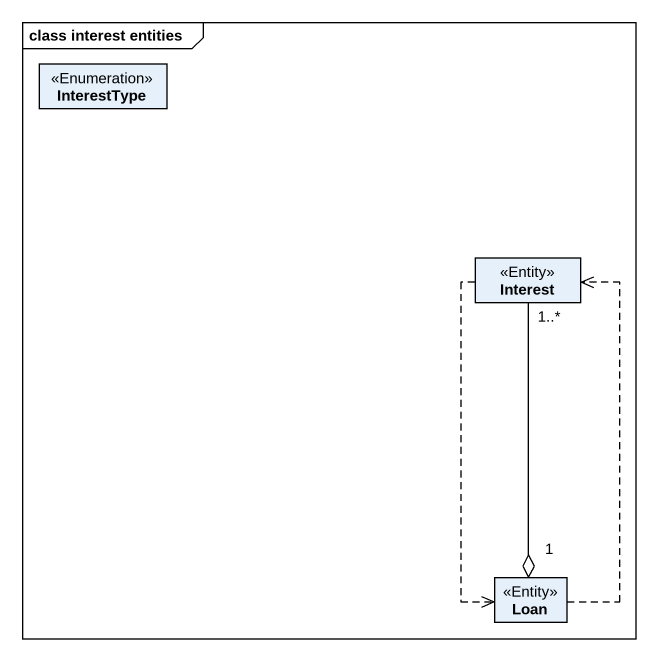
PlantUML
@startuml
mainframe class interest entities
hide circle
hide empty members
class InterestType <<Enumeration>>
class Interest <<Entity>>
class Loan <<Entity>>
Interest ..> Loan
Loan "1" o-up- "1..*" Interest
Loan .up.> Interest
@enduml
